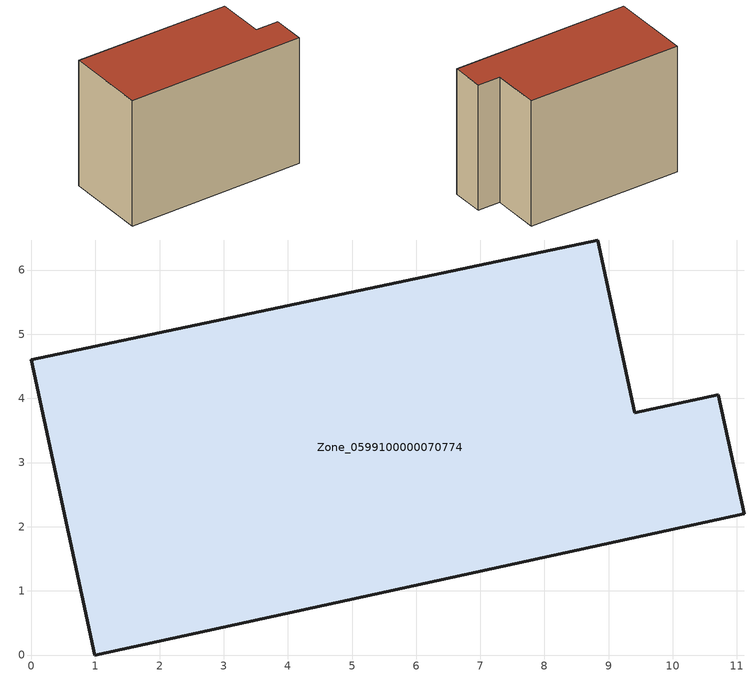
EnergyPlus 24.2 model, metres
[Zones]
Zone_0599100000070774
 floor ground (C_G): 0.99,0 0,4.6 8.83,6.47 9.41,3.78 10.71,4.06 11.11,2.2 z0
 wall outside (C_F): 0.99,0 11.11,2.2 10.71,4.06 9.41,3.78 8.83,6.47 0,4.6 0.99,0 z0:7.49
 roof outside (C_R): 0,4.6 0.99,0 11.11,2.2 10.71,4.06 9.41,3.78 8.83,6.47 z7.49
[BUILDING]
Pand.0599100000070774: North Axis=0; Terrain=City; Loads Convergence Tolerance Value=0.04; Temperature Convergence Tolerance Value=0.4; Solar Distribution=FullExterior; Maximum Number of Warmup Days=25; Minimum Number of Warmup Days=1
[Site:Location]
Rotterdam.The.Hague.AP_ZH_NLD Design_Conditions: Latitude=51.96; Longitude=4.45; Time Zone=1; Elevation=-4.5
[SITE:GROUNDTEMPERATURE:BUILDINGSURFACE]
18, 18, 18, 18, 18, 18, 18, 18, 18, 18, 18, 18
[MATERIAL] Thermal Absorptance=0.9; Solar Absorptance=0.7; Visible Absorptance=0.7
Name | Roughness | Thickness | Conductivity | Density | Specific Heat
G.TI.1946 | MediumSmooth | 0.15 | 1 | 540 | 1210
F.TI.1946 | Rough | 0.3 | 0.857143 | 1920 | 840
R.TI.1946 | MediumRough | 0.2 | 0.1 | 1500 | 1000
[CONSTRUCTION]
C_G: G.TI.1946
C_F: F.TI.1946
C_R: R.TI.1946
[ZONE]
Zone_0599100000070774: Type=1; Multiplier=1; Ceiling Height=Autocalculate; Volume=Autocalculate; Floor Area=autocalculate; Part of Total Floor Area=Yes
[ZONEINFILTRATION:DESIGNFLOWRATE]
Infil_Zone_0599100000070774: Zone or ZoneList or Space or SpaceList=Zone_0599100000070774; Schedule=AlwaysOn; Design Flow Rate Calculation Method=Flow/Area; Flow Rate per Floor Area=0.003; Constant Term Coefficient=1; Temperature Term Coefficient=0; Velocity Term Coefficient=0; Velocity Squared Term Coefficient=0
[HVACTEMPLATE:ZONE:IDEALLOADSAIRSYSTEM]
Zone_0599100000070774: Maximum Heating Supply Air Temperature=50; Minimum Cooling Supply Air Temperature=13; Maximum Heating Supply Air Humidity Ratio=0.0156; Minimum Cooling Supply Air Humidity Ratio=0.0077; Heating Limit=NoLimit; Cooling Limit=NoLimit; Dehumidification Control Type=ConstantSensibleHeatRatio; Cooling Sensible Heat Ratio=0.7; Dehumidification Setpoint=60; Humidification Control Type=None; Humidification Setpoint=30; Outdoor Air Method=None; Outdoor Air Flow Rate per Person=0.00944; Outdoor Air Flow Rate per Zone Floor Area=0; Outdoor Air Flow Rate per Zone=0; Demand Controlled Ventilation Type=None; Outdoor Air Economizer Type=NoEconomizer; Heat Recovery Type=None; Sensible Heat Recovery Effectiveness=0.7; Latent Heat Recovery Effectiveness=0.65
[ZONECONTROL:THERMOSTAT]
ThermostatControl_Zone_0599100000070774: Zone or ZoneList=Zone_0599100000070774; Control Type Schedule=DualSetpointControlType; Control 1=Thermostat_Zone_0599100000070774; Temperature Difference Between Cutout And Setpoint=0
[THERMOSTATSETPOINT:DUALSETPOINT]
Thermostat_Zone_0599100000070774: Heating Setpoint Temperature Schedule=HeatingSetpoint_Zone_0599100000070774; Cooling Setpoint Temperature Schedule=CoolingSetpoint_Zone_0599100000070774
[SCHEDULE:COMPACT]
HeatingSetpoint_Zone_0599100000070774: Through: 12/31, For: AllDays, Until: 24:00, 21
CoolingSetpoint_Zone_0599100000070774: Through: 12/31, For: AllDays, Until: 24:00, 24
DualSetpointControlType: Through: 12/31, For: AllDays, Until: 24:00, 4
AlwaysOn: Through: 12/31, For: AllDays, Until: 24:00, 1
